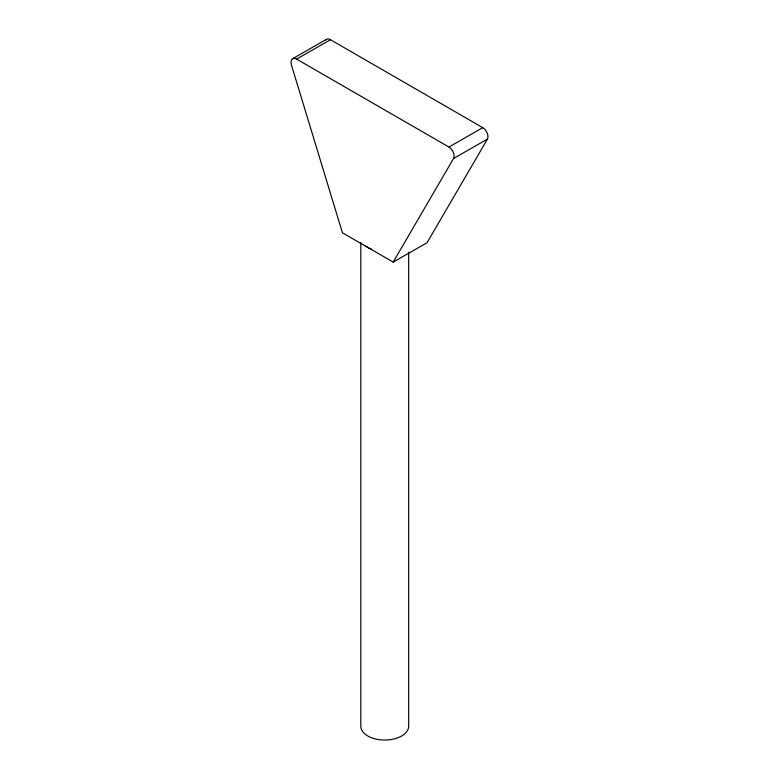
<?xml version="1.0" encoding="UTF-8"?>
<svg xmlns="http://www.w3.org/2000/svg" width="779" height="779" viewBox="0 0 779 779"><rect width="100%" height="100%" fill="white"/><g stroke="black" fill="none" stroke-linecap="round" stroke-linejoin="round"><path stroke-width="1.17" d="M330.462 39.729L296.614 59.097A7.809 4.528 60.2 0 0 291.473 65.144L342.429 232.785L393.2 262.095L453.563 158.488L487.42 139.129A7.391 4.285 60.2 0 0 482.776 127.668L330.462 39.729A7.809 4.528 60.2 0 0 325.778 39.914M487.42 139.129L427.048 242.736L393.2 262.095M292.495 58.766L326.343 39.408M296.614 59.097L448.928 147.036L482.776 127.668M408.673 252.25L408.673 726.232A23.935 13.818 0 0 1 384.738 740.05A23.935 13.818 0 0 1 360.804 726.232L360.804 242.532M371.71 249.261A23.935 13.818 0 0 1 365.75 246.076M448.928 147.036A7.391 4.285 60.2 0 1 453.563 158.488"/></g></svg>
